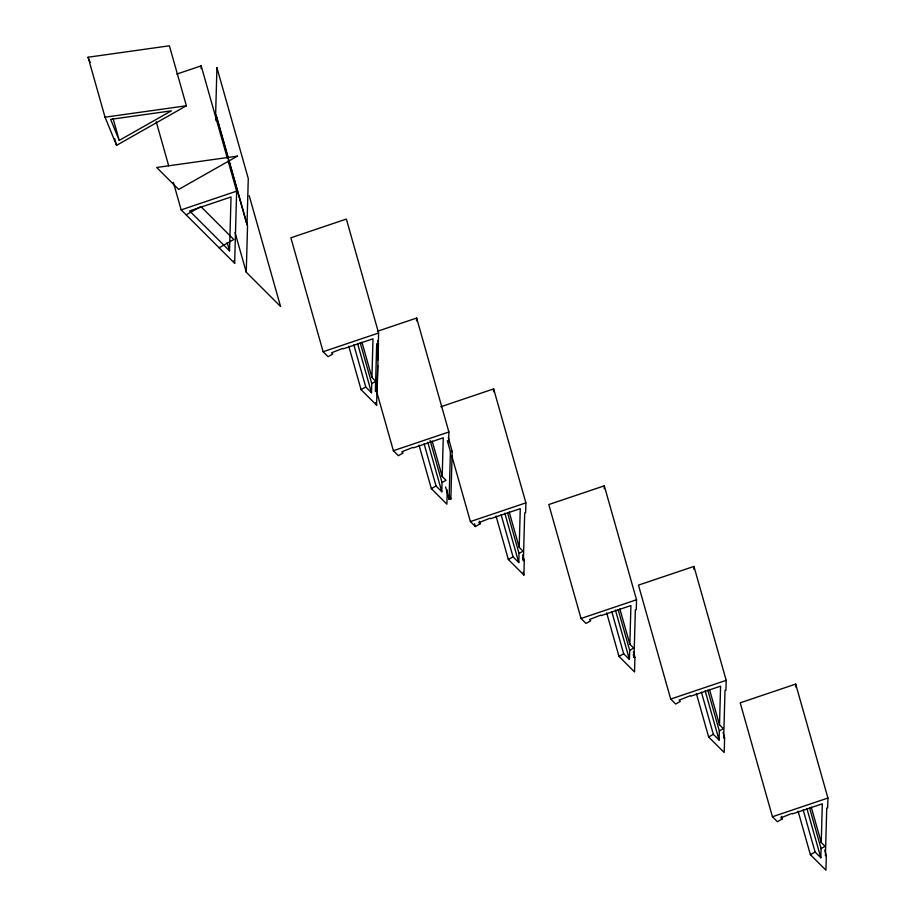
<?xml version="1.0" encoding="UTF-8"?>
<svg xmlns="http://www.w3.org/2000/svg" width="916" height="916" viewBox="0 0 916 916"><rect width="100%" height="100%" fill="white"/><g stroke="black" fill="none" stroke-linecap="round" stroke-linejoin="round"><path stroke-width="1.37" d="M201.119 68.689L201.188 65.86L176.834 74.07M216.039 120.729L216.187 115.13L228.187 157.529M229.538 250.869L231.038 196.963L189.589 210.943L229.538 250.869L227.202 242.614M173.364 182.341L181.162 209.879L234.645 263.327L236.649 191.158L228.073 160.861M249.209 195.669L280.559 306.471L246.255 272.201L247.538 225.92L228.966 160.266M353.828 344.84L365.759 386.987L371.495 392.724L371.747 383.598L360.206 342.802M371.747 383.598L375.755 381.319L371.919 377.495L372.995 338.817L343.26 348.847L342.779 348.366L331.546 352.797L332.783 354.034L328.088 356.702L323.119 351.733L290.876 237.794L346.363 219.073L378.606 333.012L377.861 359.896M348.756 346.145L361.064 389.655L376.602 405.181L377.701 365.553M378.457 343.546L377.14 391.224L375.377 391.464L376.694 343.798L378.457 343.546L377.678 340.798M416.562 320.875L416.643 318.047L377.392 331.294M424.108 443.813L436.039 485.972L441.775 491.709L442.027 482.572L430.096 440.424M442.027 482.572L446.035 480.305L442.199 476.469L443.264 437.791L413.528 447.821L413.059 447.351L401.815 451.771L403.063 453.019L398.357 455.676L393.388 450.706L377.071 393.056M447.271 490.014L446.882 504.166L431.344 488.629L419.024 445.119M448.611 441.89L448.886 431.986L416.643 318.047M448.313 437.711L452.172 451.382L450.855 499.048L449.092 499.3L450.409 451.622L447.317 440.688M493.564 391.75L493.644 388.922L440.859 406.727M501.109 514.689L513.04 556.836L518.777 562.573L519.029 553.447L507.487 512.651M519.029 553.447L523.036 551.169L519.2 547.344L520.277 508.655L490.541 518.696L490.06 518.216L478.828 522.647L480.064 523.883L475.37 526.551L470.4 521.582L451.748 455.687M522.738 554.947L524.295 560.432L523.38 560.558L524.696 512.891L525.612 512.754L525.887 502.861L493.644 388.922M496.037 515.994L508.346 559.504L523.883 575.03L524.295 560.432M604.217 488.652L604.297 485.824L548.798 504.544L581.042 618.483L586.011 623.452L590.706 620.785L589.469 619.548L600.701 615.128L601.182 615.598L630.918 605.568L629.853 644.246L633.689 648.081L629.681 650.349L629.429 659.474L623.682 653.749L611.762 611.59M633.38 651.848L634.937 657.333L634.021 657.47L635.349 609.793L636.254 609.667L636.528 599.762L604.297 485.824M634.937 657.333L634.536 671.932L618.987 656.406L606.678 612.896M693.87 569.237L693.95 566.409L638.463 585.129L670.707 699.068L675.676 704.038L680.37 701.37L679.134 700.133L690.366 695.702L690.847 696.183L720.583 686.141L719.507 724.819L723.342 728.655L719.335 730.922L719.083 740.059L713.346 734.323L701.416 692.175M723.045 732.422L724.602 737.918L724.19 752.517L708.652 736.991L696.343 693.469M693.95 566.409L726.193 680.348L725.919 690.24L725.003 690.366L723.686 738.044L724.602 737.918M795.615 686.92L795.695 684.092L740.197 702.812L772.44 816.751L777.409 821.721L782.104 819.053L781.337 816.339M803.16 809.858L815.091 852.006L820.828 857.742L821.08 848.605L809.538 807.82M821.08 848.605L825.087 846.338L821.251 842.502L822.316 803.824L792.58 813.866L792.111 813.385L780.867 817.816L782.104 819.053M824.778 850.105L826.335 855.601L825.934 870.2L810.385 854.674L798.076 811.152M795.695 684.092L827.927 798.031L827.652 807.923L826.747 808.049L825.419 855.727L826.335 855.601M119.24 140.388L171.384 110.836L110.63 119.366L119.24 140.388L113.069 118.576M116.572 145.335L186.372 105.775L169.391 45.8L88.073 57.227L105.042 117.202L116.572 145.335L114.637 138.522M186.131 214.848L200.822 206.524L233.798 239.477L219.107 247.801M361.064 389.655L365.759 386.987M431.344 488.629L436.039 485.972M508.346 559.504L513.04 556.836M618.987 656.406L623.682 653.749M708.652 736.991L713.346 734.323M810.385 854.674L815.091 852.006M181.162 209.879L236.649 191.158M323.119 351.733L378.606 333.012M393.388 450.706L448.886 431.986M470.4 521.582L525.887 502.861M581.042 618.483L636.528 599.762M670.707 699.068L726.193 680.348M772.44 816.751L827.927 798.031M105.042 117.202L186.372 105.775M450.409 451.622L452.172 451.382M88.073 57.227L90.169 62.345M811.244 807.156L821.251 842.502M806.87 808.439L820.828 857.742M709.499 689.473L719.507 724.819M707.793 690.137L719.335 730.922M705.137 690.756L719.083 740.059M633.242 654.722L634.021 657.47M619.846 608.888L629.853 644.246M618.14 609.552L629.681 650.349M615.438 610.056L629.429 659.474M522.601 557.821L523.38 560.558M509.193 511.987L519.2 547.344M523.105 572.282L523.883 575.03M504.796 513.155L518.777 562.573M479.297 521.17L480.064 523.883M474.591 523.826L475.37 526.551M450.077 496.323L450.855 499.048M445.611 487.003L449.092 499.3M432.192 441.111L442.199 476.469M427.795 442.279L441.775 491.709M361.923 342.137L371.919 377.495M375.823 402.433L376.602 405.181M357.515 343.305L371.495 392.724M201.188 65.86L227.294 158.113M235.034 232.527L246.255 272.201M233.866 260.579L234.645 263.327M156.224 121.759L168.693 165.819M216.932 67.738L215.649 114.019L246.999 224.821L248.282 178.54L216.932 67.738M237.439 156.132L178.666 189.452L156.682 167.479L237.439 156.132"/></g></svg>
